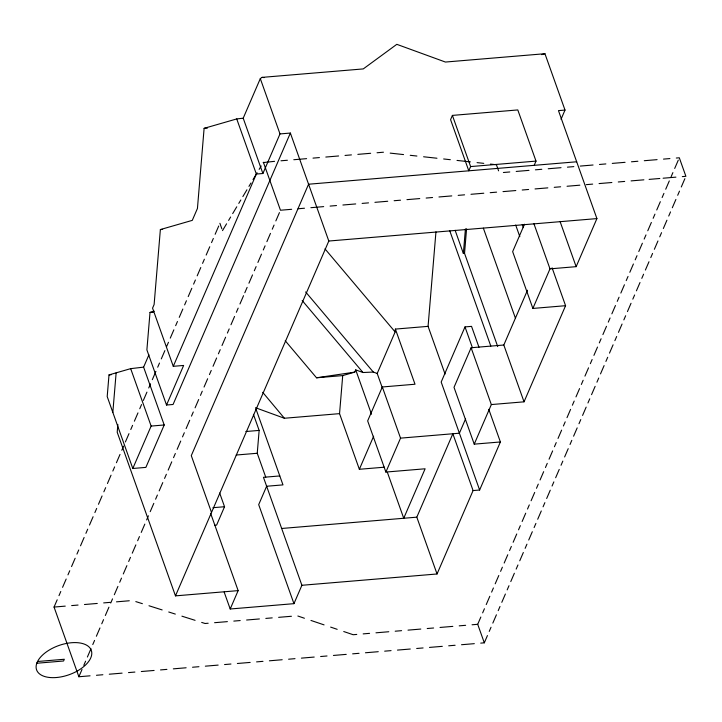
<?xml version="1.0" encoding="UTF-8"?>
<svg xmlns="http://www.w3.org/2000/svg" width="722" height="722" viewBox="0 0 722 722"><rect width="100%" height="100%" fill="white"/><g stroke="black" fill="none" stroke-linecap="round" stroke-linejoin="round"><path stroke-width="1.08" d="M143.606 367.137L130.682 368.644L109.004 374.898L107.199 396.577L132.803 468.488L145.88 467.387L164.21 424.978L143.606 367.137L148.922 354.836M112.831 412.406L116.134 372.841M117.857 424.446L117.208 432.252L175.473 595.867L238.143 590.623L210.625 513.342M154.264 311.2L150.014 312.427L146.891 349.881L166.529 405.024L173.063 404.482L290.361 133.056L280.001 133.922L262.898 173.506L256.355 174.047L173.28 366.316L183.632 365.449L166.529 405.024M561.039 119.256L565.01 110.069L544.939 53.717L445.42 62.047L396.811 44.331L363.265 68.915L261.978 77.389L260.308 78.608L243.206 118.191L236.735 118.931L204.109 128.335L197.44 208.45L192.287 220.363L160.365 229.569L154.12 304.531L152.559 308.141L173.28 366.316M265.768 477.224L257.24 453.272L259.144 430.411L253.431 414.365M384.429 467.188L359.357 469.282L339.548 413.643L342.715 375.593L354.755 372.128L355.72 369.89L362.986 372.516L373.301 372.056L377.2 373.464L382.461 388.255M377.2 373.464L395.142 331.94L395.385 329.088L428.074 326.353L445.068 374.077M428.074 326.353L435.953 231.816M497.738 346.596L464.535 253.35L463.371 253.449L465.428 228.829M464.535 253.35L466.583 228.739M90.069 675.819L78.869 676.749L54.051 607.058L57.191 599.802M58.987 595.65L60.783 591.489M62.579 587.338L66.171 579.035M67.958 574.874L69.754 570.723M71.55 566.571L75.142 558.268M76.938 554.108L78.734 549.956M80.53 545.805L84.113 537.493M85.909 533.341L87.705 529.19M89.501 525.038L93.093 516.726M94.889 512.575L96.676 508.423M98.472 504.272L102.064 495.96M103.86 491.808L105.656 487.657M107.452 483.505L111.035 475.193M112.831 471.042L114.627 466.89M116.422 462.73L120.014 454.427M121.81 450.275L123.606 446.124M125.393 441.963L128.985 433.66M130.781 429.509L132.577 425.348M134.373 421.197L137.965 412.894M139.752 408.742L141.548 404.582M143.344 400.43L146.936 392.127M148.732 387.976L150.528 383.815M152.324 379.664L155.907 371.361M157.703 367.2L159.499 363.049M161.295 358.897L164.887 350.594M166.683 346.434L168.47 342.282M170.266 338.131L173.858 329.819M175.654 325.667L177.45 321.516M179.246 317.364L182.828 309.052M184.624 304.901L186.42 300.749M188.216 296.598L191.808 288.286M193.604 284.134L195.4 279.983M197.187 275.831L200.779 267.519M202.575 263.368L204.371 259.216M206.167 255.056L209.759 246.753M211.546 242.601L213.342 238.45M215.138 234.289L218.73 225.986M132.803 468.488L151.133 426.07L130.682 368.644M78.869 676.749L82.01 669.493M83.806 665.332L85.602 661.181M87.389 657.029L90.981 648.726M92.777 644.566L94.573 640.414M96.369 636.262L99.961 627.95M101.748 623.799L103.544 619.647M105.34 615.496L108.932 607.184M110.728 603.032L112.524 598.881M114.32 594.729L117.903 586.417M119.699 582.266L121.495 578.114M123.291 573.963L126.882 565.651M128.678 561.499L130.465 557.348M132.261 553.187L135.853 544.884M137.649 540.733L139.445 536.581M141.241 532.421L144.824 524.118M146.62 519.966L148.416 515.806M150.212 511.654L153.804 503.351M155.6 499.2L157.396 495.039M159.183 490.888L162.775 482.585M164.571 478.424L166.367 474.273M168.163 470.121L171.755 461.818M173.542 457.658L175.338 453.506M177.134 449.355L180.726 441.052M182.522 436.891L184.318 432.74M186.114 428.588L189.696 420.276M191.492 416.125L193.288 411.973M195.084 407.822L198.676 399.51M200.472 395.358L202.259 391.207M204.055 387.055L207.647 378.743M209.443 374.592L211.239 370.44M213.035 366.289L216.618 357.977M218.414 353.825L220.21 349.674M222.006 345.513L225.598 337.21M227.394 333.059L229.19 328.907M230.977 324.747L234.569 316.444M236.365 312.292L238.161 308.132M239.957 303.98L243.549 295.677M244.803 292.762L247.132 287.365M248.928 283.214L252.519 274.911M254.315 270.75L256.111 266.598M257.907 262.447L261.49 254.144M263.286 249.983L265.082 245.832M266.878 241.68L270.47 233.368M272.266 229.217L274.053 225.065M275.849 220.914L279.441 212.602M175.473 595.867L328.808 241.031L290.361 133.056M219.668 493.045L224.542 506.727L216.6 525.111L214.488 525.282M279.793 475.942L263.449 477.305L301.895 585.289L293.953 603.664L230.201 608.998L238.143 590.623M452.405 115.403L450.573 119.644L468.786 170.816L470.618 166.574L452.405 115.403L517.791 109.934L536.013 161.105L534.181 165.338M395.385 329.088L415.015 384.23L382.326 386.974L367.66 420.899L385.882 472.062L425.114 468.786L403.733 518.261L387.371 472.314M359.357 469.282L373.644 436.223M385.882 472.062L400.539 438.137L382.326 386.974M478.975 347.246L471.538 326.362L465.004 326.913L441.178 382.046L479.625 490.021L473.081 490.572L437.045 573.981L301.895 585.289M527.484 290.226L503.812 345.017L471.114 347.751L454.012 387.335L474.237 444.147L500.391 441.963L488.785 409.347M524.497 224.217L512.656 251.626L532.881 308.438L565.579 305.695L552.095 267.826M437.045 573.981L416.811 517.169L452.856 433.76L473.081 490.572M465.582 418.895L459.4 433.209L400.539 438.137M474.237 444.147L491.339 404.564L471.114 347.751M532.881 308.438L549.993 268.855L533.883 223.612M479.625 490.021L500.391 441.963M549.993 268.855L576.147 266.662L596.913 218.595L558.467 110.619L565.01 110.069M491.339 404.564L524.037 401.829L565.579 305.695M480.726 643.121L484.309 642.824L477.711 624.304L480.843 617.039M482.639 612.888L484.435 608.736M486.231 604.576L489.823 596.273M491.619 592.121L493.415 587.961M495.202 583.809L498.794 575.506M500.59 571.355L502.386 567.194M504.182 563.043L507.774 554.74M509.561 550.579L511.356 546.428M513.152 542.276L516.744 533.973M518.54 529.813L520.336 525.661M522.132 521.51L525.715 513.198M527.511 509.046L529.307 504.895M531.103 500.743L534.695 492.431M536.491 488.28L538.278 484.128M540.074 479.977L543.666 471.665M545.462 467.513L547.258 463.362M549.054 459.21L552.637 450.898M554.433 446.747L556.229 442.595M558.025 438.435L561.617 430.132M563.413 425.98L565.209 421.828M566.996 417.668L570.588 409.365M572.384 405.213L574.18 401.062M575.976 396.901L579.567 388.598M581.354 384.447L583.15 380.286M584.946 376.135L588.538 367.832M590.334 363.68L592.13 359.52M593.926 355.368L597.509 347.065M599.305 342.905L601.101 338.753M602.897 334.602L606.489 326.299M608.285 322.138L610.072 317.987M611.868 313.835L615.46 305.523M617.256 301.372L619.052 297.22M620.848 293.069L624.431 284.757M626.227 280.605L628.023 276.454M629.819 272.302L633.411 263.99M635.207 259.839L637.003 255.687M638.789 251.536L642.381 243.224M644.177 239.072L645.973 234.921M647.769 230.76L651.361 222.457M653.148 218.306L654.944 214.154M656.74 209.994L660.332 201.691M662.128 197.539L663.924 193.379M665.72 189.227L669.303 180.924M671.099 176.773L672.895 172.612M674.691 168.461L678.283 160.158M484.309 642.824L487.44 635.559M489.236 631.407L491.032 627.256M492.828 623.104L496.42 614.792M498.216 610.641L500.003 606.489M501.799 602.338L505.391 594.025M507.187 589.874L508.983 585.722M510.779 581.571L514.362 573.259M516.158 569.107L517.954 564.956M519.75 560.795L523.342 552.492M525.138 548.341L526.934 544.189M528.721 540.029L532.313 531.726M534.109 527.574L535.904 523.414M537.7 519.262L541.292 510.959M543.079 506.808L544.875 502.647M546.671 498.496L550.263 490.193M552.059 486.032L553.855 481.881M555.651 477.729L559.234 469.426M561.03 465.266L562.826 461.114M564.622 456.963L568.214 448.66M570.01 444.499L571.797 440.348M573.593 436.196L577.185 427.884M578.981 423.733L580.777 419.581M582.573 415.43L586.156 407.118M587.952 402.966L589.748 398.815M591.544 394.663L595.136 386.351M596.932 382.2L598.728 378.048M600.514 373.897L604.106 365.585M605.902 361.433L607.698 357.282M609.494 353.121L613.086 344.818M614.873 340.667L616.669 336.515M618.465 332.355L622.057 324.052M623.853 319.9L625.649 315.74M627.445 311.588L631.028 303.285M632.824 299.134L634.62 294.973M636.416 290.822L640.008 282.519M641.804 278.358L643.591 274.207M645.387 270.055L648.979 261.752M650.775 257.592L652.571 253.44M654.367 249.289L657.95 240.977M659.746 236.825L661.542 232.674M663.337 228.522L666.929 220.21M668.725 216.059L670.521 211.907M672.308 207.755L675.9 199.443M677.696 195.292L679.492 191.14M681.288 186.989L684.88 178.677M222.511 230.616L226.573 223.811M228.612 220.409L230.643 217.006M232.683 213.604L236.753 206.799M238.783 203.396L240.823 199.994M242.854 196.592L246.924 189.787M248.955 186.384L250.994 182.982M253.025 179.579L257.095 172.775M259.135 169.372L261.165 165.97M263.205 162.567L274.586 161.331M541.699 54.646L544.939 53.717M285.226 340.739L316.525 377.786L354.755 372.128M204.109 128.335L207.467 128.056M280.984 160.789L287.392 160.257M293.791 159.724L306.606 158.65M313.005 158.118L319.413 157.576M325.812 157.044L338.627 155.97M345.026 155.438L351.433 154.896M357.841 154.364L370.648 153.29M377.046 152.757L383.454 152.216M470.618 166.574L536.013 161.105M576.688 161.782L308.574 184.218L191.285 455.645L211.519 512.458M503.396 172.504L509.795 171.971M516.203 171.439L529.009 170.365M535.417 169.823L541.816 169.291M548.224 168.758L561.03 167.685M567.438 167.152L573.846 166.611M580.244 166.078L593.051 165.004M599.459 164.472L605.866 163.93M612.265 163.398L625.072 162.324M631.479 161.791L637.887 161.25M644.286 160.717L657.101 159.643M663.5 159.111L669.908 158.569M676.306 158.037L679.303 157.784L685.9 176.312L682.326 176.61M291.661 209.299L280.461 210.237L263.386 162.269M298.069 208.766L304.467 208.225M310.875 207.692L323.682 206.618M330.089 206.086L336.497 205.544M342.896 205.012L355.702 203.938M362.11 203.405L368.518 202.873M374.917 202.331L387.723 201.257M394.131 200.725L400.539 200.193M406.937 199.651L419.753 198.577M426.151 198.045L432.559 197.512M438.958 196.971L451.773 195.906M458.172 195.364L464.58 194.832M470.979 194.29L483.794 193.225M490.193 192.684L496.601 192.151M503.008 191.619L515.815 190.545M522.214 190.003L528.621 189.471M535.029 188.938L547.836 187.864M554.234 187.332L560.642 186.79M567.05 186.258L579.856 185.184M586.264 184.651L592.663 184.11M599.07 183.578L611.877 182.504M618.285 181.971L624.683 181.43M631.091 180.897L643.898 179.823M649.105 179.39L659.836 178.487M663.112 178.217L675.918 177.143M160.365 229.569L162.603 229.379M328.808 241.031L596.913 218.595M150.014 312.427L153.245 312.157M109.004 374.898L111.242 374.718M316.525 377.786L342.715 375.593M151.133 426.07L164.21 424.978M255.507 407.731L284.396 418.255L339.548 413.643M245.841 431.521L259.144 430.411M236.175 455.031L257.24 453.272M212.954 507.701L224.542 506.727M281.67 528.477L416.811 517.169M54.051 607.058L65.251 606.128M71.659 605.587L78.057 605.054M84.465 604.522L97.271 603.448M103.679 602.906L110.087 602.374M116.486 601.841L129.292 600.767M208.18 623.239L205.084 623.492L201.682 622.418M214.587 622.698L227.394 621.624M233.802 621.091L240.2 620.559M246.608 620.017L259.415 618.953M265.822 618.411L272.221 617.879M278.629 617.337L291.435 616.272M356.767 634.421L353.166 634.719L343.735 631.533M363.166 633.889L369.574 633.347M375.972 632.815L388.788 631.741M395.187 631.208L401.594 630.667M408.002 630.135L420.809 629.061M427.207 628.528L433.615 627.996M440.023 627.454L452.829 626.38M459.228 625.848L465.636 625.315M472.044 624.774L477.711 624.304M37.598 661.496L64.321 659.258L63.572 661L36.84 663.238M96.468 675.278L102.876 674.745M109.284 674.204L122.09 673.139M128.498 672.597L134.897 672.065M141.304 671.523L154.111 670.458M160.519 669.917L166.917 669.384M173.325 668.852L186.132 667.778M192.539 667.236L198.938 666.704M205.346 666.171L218.152 665.097M224.56 664.565L230.959 664.023M237.367 663.491L250.173 662.417M256.581 661.884L262.979 661.343M269.387 660.811L282.194 659.737M288.601 659.204L295.009 658.663M301.408 658.13L314.214 657.056M320.622 656.524L327.03 655.982M333.429 655.45L346.235 654.376M352.643 653.843L359.051 653.311M365.449 652.769L378.265 651.695M384.664 651.163L391.071 650.63M397.47 650.089L410.286 649.024M416.684 648.482L423.092 647.95M429.491 647.408L442.306 646.343M448.705 645.802L455.113 645.269M461.52 644.728L474.327 643.663M261.978 77.389L264.225 77.597M390.178 153.118L403.544 154.58M410.231 155.311L416.91 156.042M423.597 156.773L436.963 158.235M443.651 158.966L450.329 159.697M457.017 160.428L470.383 161.89M477.062 162.621L483.749 163.352M490.437 164.084L496.42 164.742L498.595 170.843M135.799 601.597L142.387 603.673M148.976 605.758L162.152 609.928M168.74 612.003L175.329 614.088M181.917 616.173L195.093 620.333M297.861 616.019L304.413 618.24M310.965 620.451L324.079 624.882M330.631 627.102L337.183 629.322M324.972 248.864L395.142 331.94M305.632 291.941L373.301 372.056M302.202 300.551L362.986 372.516M262.691 392.308L284.396 418.255M560.037 221.419L576.147 266.662M522.223 224.47L523.351 227.638M515.679 225.011L519.822 236.645M483.361 228.143L515.418 318.158M503.812 345.017L524.037 401.829M455.131 230.3L463.371 253.449M449.77 230.805L490.825 346.118M465.004 326.913L472.441 347.796M260.308 78.608L280.001 133.922M355.72 369.89L371.505 414.22M243.206 118.191L262.898 173.506M236.735 118.931L256.355 174.047M219.894 223.288L221.862 228.811M255.886 408.778L282.979 484.886L266.635 486.249L258.693 504.633L293.953 603.664M224.163 592.067L230.201 608.998M37.129 662.372L36.38 664.628A29.042 15.478 -19.6 0 0 72.019 673.59A29.042 15.478 -19.6 0 0 84.7 644.259A29.042 15.478 -19.6 0 0 38.338 660.088L37.129 662.372"/></g></svg>
